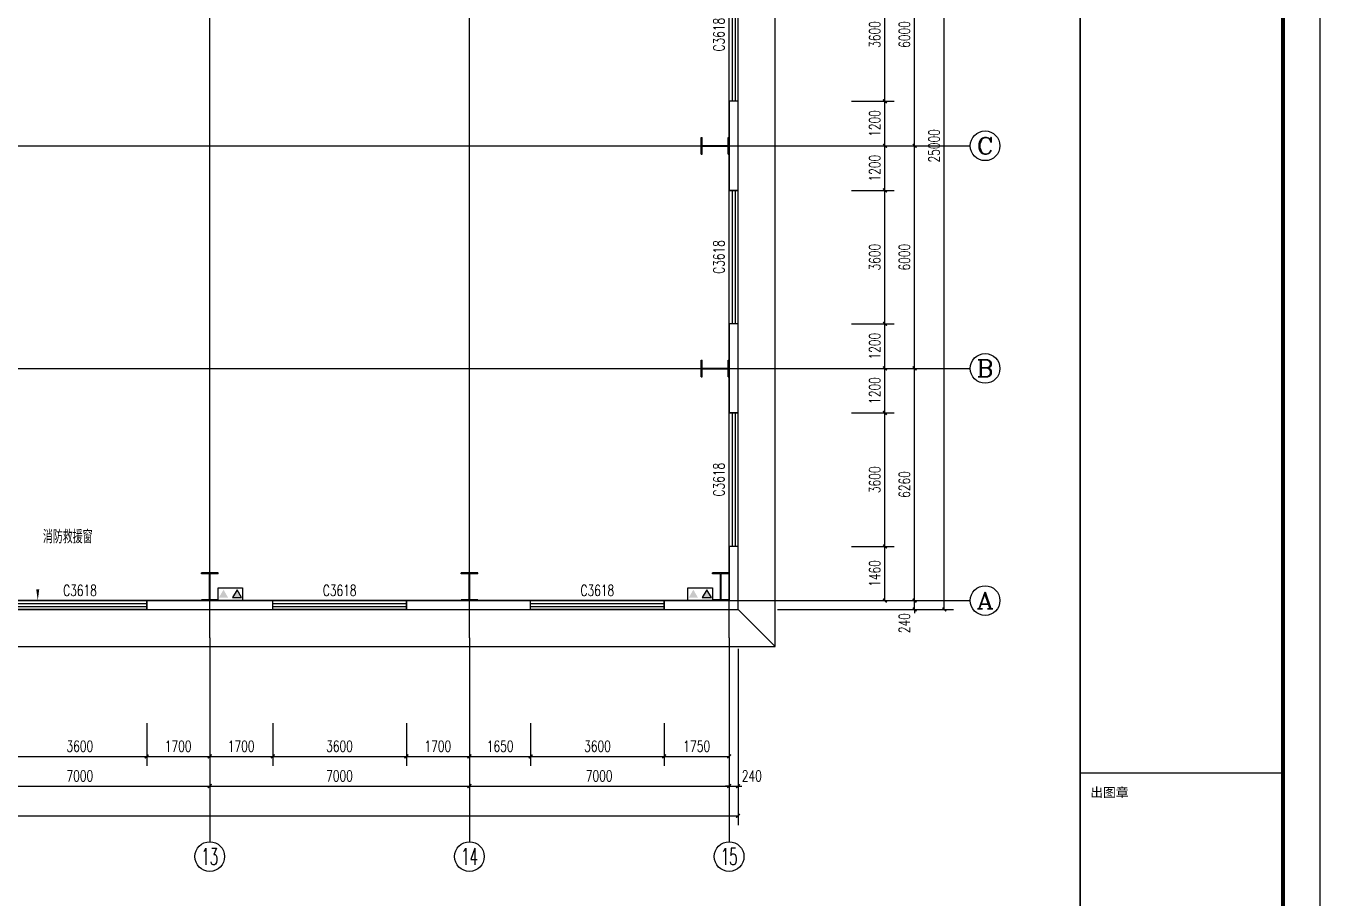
# Model space of a CAD drawing. Extents: x -17471 to 313636, y -71590 to 757901.
# Drawn here: x 91214 to 126100, y 83962 to 107476 of the extents above; entities that cross this region are included whole.
import ezdxf
from ezdxf.enums import TextEntityAlignment as Align

# ---------------------------------------------------------------- set-up
doc = ezdxf.new("R2010")
doc.units = 0
doc.header["$LTSCALE"] = 1000
doc.header["$MEASUREMENT"] = 0
for name, color, linetype in [('AXIS', 3, 'Continuous'), ('AXIS_TEXT', 7, 'Continuous'), ('DIM_SYMB', 3, 'Continuous'), ('DOTE', 1, 'Continuous'), ('GROUND', 2, 'Continuous'), ('PUB_DIM', 3, 'Continuous'), ('PUB_TEXT', 7, 'Continuous'), ('PUB_TITLE', 4, 'Continuous'), ('WALL', 9, 'Continuous'), ('WINDOW', 4, 'Continuous'), ('WINDOW_TEXT', 7, 'Continuous'), ('图框', 7, 'Continuous'), ('玻璃', 155, 'Continuous')]:
    doc.layers.add(name, color=color, linetype=linetype)
doc.styles.add('_TCH_AXIS', font='COMPLEX', dxfattribs={"bigfont": 'GBCBIG'})
doc.styles.add('_TCH_DIM', font='SIMPLEX', dxfattribs={"bigfont": 'GBCBIG'})
doc.styles.add('_TCH_DIM_T3', font='SIMPLEX', dxfattribs={"width": 0.705882, "bigfont": 'GBCBIG'})
doc.styles.add('_TCH_WINDOW', font='SIMPLEX', dxfattribs={"height": 3.5, "bigfont": 'GBCBIG'})
doc.styles.add('COMPLEX', font='COMPLEX')
doc.styles.add('宋体', font='')
doc.styles.get('宋体').set_extended_font_data('SimSun')
doc.dimstyles.new('_TCH_ARCH&&100', dxfattribs={"dimtxt": 297.5, "dimasz": 100, "dimexe": 250, "dimexo": 300, "dimgap": 126.25, "dimtad": 1, "dimdec": 0, "dimzin": 0, "dimdsep": 46, "dimtxsty": '_TCH_DIM_T3', "dimblk": 'ARCHTICK', "dimcen": 0.09, "dimclrt": 7, "dimazin": 2, "dimtfac": 1, "dimtdec": 0, "dimtix": 1, "dimtmove": 2, "dimatfit": 3, "dimfxl": 0, "dimtolj": 1, "dimtzin": 0, "dimarcsym": 0})

# ---------------------------------------------------------------- blocks, each defined once
blk = doc.blocks.new('建筑图签A1')
at = {"layer": '图框', "color": 4}
for p, q in [((119632, 58400), (119632, 1000)), ((119632, 58400), (119632, 1000)), ((119632, 1000), (119632, 58400)), ((125100, 58400), (125100, 1000))]:
    blk.add_line(p, q, dxfattribs=at)
at = {"layer": '图框', "color": 0}
blk.add_line((119632, 15746), (125100, 15746), dxfattribs=at)
at = {"layer": '玻璃'}
blk.add_line((119632, 42221, -1253), (119632, 1880, -4167), dxfattribs=at)
at = {"layer": '图框', "color": 4, "style": '宋体', "width": 1.000001}
blk.add_text('出图章', height=252.2, dxfattribs=at).set_placement((119906, 15094))
blk = doc.blocks.new('dsfdsf')
blk.add_hatch(color=256).paths.add_polyline_path([(10650422, 10486381), (10650422, 10486166), (10650447, 10486166), (10650447, 10486616), (10650422, 10486616), (10650422, 10486401), (10649722, 10486401), (10649722, 10486616), (10649697, 10486616), (10649697, 10486166), (10649722, 10486166), (10649722, 10486381)])
for p, q in [((10649697, 10486616), (10649697, 10486166)), ((10649697, 10486616), (10649722, 10486616)), ((10649722, 10486616), (10649722, 10486401)), ((10650422, 10486616), (10650422, 10486401)), ((10650422, 10486616), (10650447, 10486616)), ((10650447, 10486616), (10650447, 10486166)), ((10649697, 10486166), (10649722, 10486166)), ((10649722, 10486401), (10650422, 10486401)), ((10649722, 10486381), (10649722, 10486166)), ((10649722, 10486381), (10650422, 10486381)), ((10650422, 10486381), (10650422, 10486166)), ((10650422, 10486166), (10650447, 10486166))]:
    blk.add_line(p, q)
blk = doc.blocks.new('_ArchTick')
at = {"color": 0, "linetype": 'ByBlock', "const_width": 0.4}
blk.add_lwpolyline([(-0.5, -0.5), (0.5, 0.5)], dxfattribs=at)
blk = doc.blocks.new('*D2046')
at = {"layer": 'Defpoints', "color": 0, "transparency": 16777216}
for p in [(113170, 93442), (114370, 93442), (113170, 91982)]:
    blk.add_point(p, dxfattribs=at)
at = {"layer": 'PUB_DIM', "color": 0, "lineweight": -2, "transparency": 16777216}
for p, q in [((113470, 93442), (114620, 93442)), ((114370, 91982), (114370, 93442)), ((113470, 91982), (114620, 91982))]:
    blk.add_line(p, q, dxfattribs=at)
at = {"layer": 'PUB_DIM', "color": 0, "lineweight": -2, "transparency": 16777216, "xscale": 100, "yscale": 100, "zscale": 100}
for p, rotation in [((114370, 93442), 90), ((114370, 91982), 270)]:
    blk.add_blockref('_ArchTick', p, dxfattribs=dict(at, rotation=rotation))
at = {"layer": 'PUB_DIM', "color": 7, "transparency": 16777216, "insert": (114095, 92712), "char_height": 297.5, "attachment_point": 5, "rotation": 90, "style": '_TCH_DIM_T3'}
blk.add_mtext('\\A1;1460', dxfattribs=at)
blk = doc.blocks.new('*D2047')
at = {"layer": 'Defpoints', "color": 0, "transparency": 16777216}
for p in [(113170, 97042), (114370, 97042), (113170, 93442)]:
    blk.add_point(p, dxfattribs=at)
at = {"layer": 'PUB_DIM', "color": 0, "lineweight": -2, "transparency": 16777216}
for p, q in [((113470, 97042), (114620, 97042)), ((114370, 93442), (114370, 97042)), ((113470, 93442), (114620, 93442))]:
    blk.add_line(p, q, dxfattribs=at)
at = {"layer": 'PUB_DIM', "color": 0, "lineweight": -2, "transparency": 16777216, "xscale": 100, "yscale": 100, "zscale": 100}
for p, rotation in [((114370, 97042), 90), ((114370, 93442), 270)]:
    blk.add_blockref('_ArchTick', p, dxfattribs=dict(at, rotation=rotation))
at = {"layer": 'PUB_DIM', "color": 7, "transparency": 16777216, "insert": (114095, 95242), "char_height": 297.5, "attachment_point": 5, "rotation": 90, "style": '_TCH_DIM_T3'}
blk.add_mtext('\\A1;3600', dxfattribs=at)
blk = doc.blocks.new('*D2048')
at = {"layer": 'Defpoints', "color": 0, "transparency": 16777216}
for p in [(113170, 98242), (114370, 98242), (113170, 97042)]:
    blk.add_point(p, dxfattribs=at)
at = {"layer": 'PUB_DIM', "color": 0, "lineweight": -2, "transparency": 16777216}
for p, q in [((113470, 98242), (114620, 98242)), ((114370, 97042), (114370, 98242)), ((113470, 97042), (114620, 97042))]:
    blk.add_line(p, q, dxfattribs=at)
at = {"layer": 'PUB_DIM', "color": 0, "lineweight": -2, "transparency": 16777216, "xscale": 100, "yscale": 100, "zscale": 100}
for p, rotation in [((114370, 98242), 90), ((114370, 97042), 270)]:
    blk.add_blockref('_ArchTick', p, dxfattribs=dict(at, rotation=rotation))
at = {"layer": 'PUB_DIM', "color": 7, "transparency": 16777216, "insert": (114095, 97642), "char_height": 297.5, "attachment_point": 5, "rotation": 90, "style": '_TCH_DIM_T3'}
blk.add_mtext('\\A1;1200', dxfattribs=at)
blk = doc.blocks.new('*D2049')
at = {"layer": 'Defpoints', "color": 0, "transparency": 16777216}
for p in [(113170, 99442), (114370, 99442), (113170, 98242)]:
    blk.add_point(p, dxfattribs=at)
at = {"layer": 'PUB_DIM', "color": 0, "lineweight": -2, "transparency": 16777216}
for p, q in [((113470, 99442), (114620, 99442)), ((114370, 98242), (114370, 99442)), ((113470, 98242), (114620, 98242))]:
    blk.add_line(p, q, dxfattribs=at)
at = {"layer": 'PUB_DIM', "color": 0, "lineweight": -2, "transparency": 16777216, "xscale": 100, "yscale": 100, "zscale": 100}
for p, rotation in [((114370, 99442), 90), ((114370, 98242), 270)]:
    blk.add_blockref('_ArchTick', p, dxfattribs=dict(at, rotation=rotation))
at = {"layer": 'PUB_DIM', "color": 7, "transparency": 16777216, "insert": (114095, 98842), "char_height": 297.5, "attachment_point": 5, "rotation": 90, "style": '_TCH_DIM_T3'}
blk.add_mtext('\\A1;1200', dxfattribs=at)
blk = doc.blocks.new('*D2050')
at = {"layer": 'Defpoints', "color": 0, "transparency": 16777216}
for p in [(113170, 103042), (114370, 103042), (113170, 99442)]:
    blk.add_point(p, dxfattribs=at)
at = {"layer": 'PUB_DIM', "color": 0, "lineweight": -2, "transparency": 16777216}
for p, q in [((113470, 103042), (114620, 103042)), ((114370, 99442), (114370, 103042)), ((113470, 99442), (114620, 99442))]:
    blk.add_line(p, q, dxfattribs=at)
at = {"layer": 'PUB_DIM', "color": 0, "lineweight": -2, "transparency": 16777216, "xscale": 100, "yscale": 100, "zscale": 100}
for p, rotation in [((114370, 103042), 90), ((114370, 99442), 270)]:
    blk.add_blockref('_ArchTick', p, dxfattribs=dict(at, rotation=rotation))
at = {"layer": 'PUB_DIM', "color": 7, "transparency": 16777216, "insert": (114095, 101242), "char_height": 297.5, "attachment_point": 5, "rotation": 90, "style": '_TCH_DIM_T3'}
blk.add_mtext('\\A1;3600', dxfattribs=at)
blk = doc.blocks.new('*D2051')
at = {"layer": 'Defpoints', "color": 0, "transparency": 16777216}
for p in [(113170, 104242), (114370, 104242), (113170, 103042)]:
    blk.add_point(p, dxfattribs=at)
at = {"layer": 'PUB_DIM', "color": 0, "lineweight": -2, "transparency": 16777216}
for p, q in [((113470, 104242), (114620, 104242)), ((114370, 103042), (114370, 104242)), ((113470, 103042), (114620, 103042))]:
    blk.add_line(p, q, dxfattribs=at)
at = {"layer": 'PUB_DIM', "color": 0, "lineweight": -2, "transparency": 16777216, "xscale": 100, "yscale": 100, "zscale": 100}
for p, rotation in [((114370, 104242), 90), ((114370, 103042), 270)]:
    blk.add_blockref('_ArchTick', p, dxfattribs=dict(at, rotation=rotation))
at = {"layer": 'PUB_DIM', "color": 7, "transparency": 16777216, "insert": (114095, 103642), "char_height": 297.5, "attachment_point": 5, "rotation": 90, "style": '_TCH_DIM_T3'}
blk.add_mtext('\\A1;1200', dxfattribs=at)
blk = doc.blocks.new('*D2052')
at = {"layer": 'Defpoints', "color": 0, "transparency": 16777216}
for p in [(113170, 105442), (114370, 105442), (113170, 104242)]:
    blk.add_point(p, dxfattribs=at)
at = {"layer": 'PUB_DIM', "color": 0, "lineweight": -2, "transparency": 16777216}
for p, q in [((113470, 105442), (114620, 105442)), ((114370, 104242), (114370, 105442)), ((113470, 104242), (114620, 104242))]:
    blk.add_line(p, q, dxfattribs=at)
at = {"layer": 'PUB_DIM', "color": 0, "lineweight": -2, "transparency": 16777216, "xscale": 100, "yscale": 100, "zscale": 100}
for p, rotation in [((114370, 105442), 90), ((114370, 104242), 270)]:
    blk.add_blockref('_ArchTick', p, dxfattribs=dict(at, rotation=rotation))
at = {"layer": 'PUB_DIM', "color": 7, "transparency": 16777216, "insert": (114095, 104842), "char_height": 297.5, "attachment_point": 5, "rotation": 90, "style": '_TCH_DIM_T3'}
blk.add_mtext('\\A1;1200', dxfattribs=at)
blk = doc.blocks.new('*D2053')
at = {"layer": 'Defpoints', "color": 0, "transparency": 16777216}
for p in [(113170, 109042), (114370, 109042), (113170, 105442)]:
    blk.add_point(p, dxfattribs=at)
at = {"layer": 'PUB_DIM', "color": 0, "lineweight": -2, "transparency": 16777216}
for p, q in [((113470, 109042), (114620, 109042)), ((114370, 105442), (114370, 109042)), ((113470, 105442), (114620, 105442))]:
    blk.add_line(p, q, dxfattribs=at)
at = {"layer": 'PUB_DIM', "color": 0, "lineweight": -2, "transparency": 16777216, "xscale": 100, "yscale": 100, "zscale": 100}
for p, rotation in [((114370, 109042), 90), ((114370, 105442), 270)]:
    blk.add_blockref('_ArchTick', p, dxfattribs=dict(at, rotation=rotation))
at = {"layer": 'PUB_DIM', "color": 7, "transparency": 16777216, "insert": (114095, 107242), "char_height": 297.5, "attachment_point": 5, "rotation": 90, "style": '_TCH_DIM_T3'}
blk.add_mtext('\\A1;3600', dxfattribs=at)
blk = doc.blocks.new('*D2146')
at = {"layer": 'Defpoints', "color": 0, "transparency": 16777216}
for p in [(90870, 88982), (94470, 88982), (94470, 87782)]:
    blk.add_point(p, dxfattribs=at)
at = {"layer": 'PUB_DIM', "color": 0, "lineweight": -2, "transparency": 16777216}
for p, q in [((90870, 88682), (90870, 87532)), ((94470, 88682), (94470, 87532)), ((90870, 87782), (94470, 87782))]:
    blk.add_line(p, q, dxfattribs=at)
at = {"layer": 'PUB_DIM', "color": 0, "lineweight": -2, "transparency": 16777216, "xscale": 100, "yscale": 100, "zscale": 100, "rotation": 180}
blk.add_blockref('_ArchTick', (90870, 87782), dxfattribs=at)
at = {"layer": 'PUB_DIM', "color": 0, "lineweight": -2, "transparency": 16777216, "xscale": 100, "yscale": 100, "zscale": 100}
blk.add_blockref('_ArchTick', (94470, 87782), dxfattribs=at)
at = {"layer": 'PUB_DIM', "color": 7, "transparency": 16777216, "insert": (92670, 88057), "char_height": 297.5, "attachment_point": 5, "style": '_TCH_DIM_T3'}
blk.add_mtext('\\A1;3600', dxfattribs=at)
blk = doc.blocks.new('*D2147')
at = {"layer": 'Defpoints', "color": 0, "transparency": 16777216}
for p in [(94470, 88982), (96170, 88982), (96170, 87782)]:
    blk.add_point(p, dxfattribs=at)
at = {"layer": 'PUB_DIM', "color": 0, "lineweight": -2, "transparency": 16777216}
for p, q in [((94470, 88682), (94470, 87532)), ((96170, 88682), (96170, 87532)), ((94470, 87782), (96170, 87782))]:
    blk.add_line(p, q, dxfattribs=at)
at = {"layer": 'PUB_DIM', "color": 0, "lineweight": -2, "transparency": 16777216, "xscale": 100, "yscale": 100, "zscale": 100, "rotation": 180}
blk.add_blockref('_ArchTick', (94470, 87782), dxfattribs=at)
at = {"layer": 'PUB_DIM', "color": 0, "lineweight": -2, "transparency": 16777216, "xscale": 100, "yscale": 100, "zscale": 100}
blk.add_blockref('_ArchTick', (96170, 87782), dxfattribs=at)
at = {"layer": 'PUB_DIM', "color": 7, "transparency": 16777216, "insert": (95320, 88057), "char_height": 297.5, "attachment_point": 5, "style": '_TCH_DIM_T3'}
blk.add_mtext('\\A1;1700', dxfattribs=at)
blk = doc.blocks.new('*D2148')
at = {"layer": 'Defpoints', "color": 0, "transparency": 16777216}
for p in [(96170, 88982), (97870, 88982), (97870, 87782)]:
    blk.add_point(p, dxfattribs=at)
at = {"layer": 'PUB_DIM', "color": 0, "lineweight": -2, "transparency": 16777216}
for p, q in [((96170, 88682), (96170, 87532)), ((97870, 88682), (97870, 87532)), ((96170, 87782), (97870, 87782))]:
    blk.add_line(p, q, dxfattribs=at)
at = {"layer": 'PUB_DIM', "color": 0, "lineweight": -2, "transparency": 16777216, "xscale": 100, "yscale": 100, "zscale": 100, "rotation": 180}
blk.add_blockref('_ArchTick', (96170, 87782), dxfattribs=at)
at = {"layer": 'PUB_DIM', "color": 0, "lineweight": -2, "transparency": 16777216, "xscale": 100, "yscale": 100, "zscale": 100}
blk.add_blockref('_ArchTick', (97870, 87782), dxfattribs=at)
at = {"layer": 'PUB_DIM', "color": 7, "transparency": 16777216, "insert": (97020, 88057), "char_height": 297.5, "attachment_point": 5, "style": '_TCH_DIM_T3'}
blk.add_mtext('\\A1;1700', dxfattribs=at)
blk = doc.blocks.new('*D2149')
at = {"layer": 'Defpoints', "color": 0, "transparency": 16777216}
for p in [(97870, 88982), (101470, 88982), (101470, 87782)]:
    blk.add_point(p, dxfattribs=at)
at = {"layer": 'PUB_DIM', "color": 0, "lineweight": -2, "transparency": 16777216}
for p, q in [((97870, 88682), (97870, 87532)), ((101470, 88682), (101470, 87532)), ((97870, 87782), (101470, 87782))]:
    blk.add_line(p, q, dxfattribs=at)
at = {"layer": 'PUB_DIM', "color": 0, "lineweight": -2, "transparency": 16777216, "xscale": 100, "yscale": 100, "zscale": 100, "rotation": 180}
blk.add_blockref('_ArchTick', (97870, 87782), dxfattribs=at)
at = {"layer": 'PUB_DIM', "color": 0, "lineweight": -2, "transparency": 16777216, "xscale": 100, "yscale": 100, "zscale": 100}
blk.add_blockref('_ArchTick', (101470, 87782), dxfattribs=at)
at = {"layer": 'PUB_DIM', "color": 7, "transparency": 16777216, "insert": (99670, 88057), "char_height": 297.5, "attachment_point": 5, "style": '_TCH_DIM_T3'}
blk.add_mtext('\\A1;3600', dxfattribs=at)
blk = doc.blocks.new('*D2150')
at = {"layer": 'Defpoints', "color": 0, "transparency": 16777216}
for p in [(101470, 88982), (103170, 88982), (103170, 87782)]:
    blk.add_point(p, dxfattribs=at)
at = {"layer": 'PUB_DIM', "color": 0, "lineweight": -2, "transparency": 16777216}
for p, q in [((101470, 88682), (101470, 87532)), ((103170, 88682), (103170, 87532)), ((101470, 87782), (103170, 87782))]:
    blk.add_line(p, q, dxfattribs=at)
at = {"layer": 'PUB_DIM', "color": 0, "lineweight": -2, "transparency": 16777216, "xscale": 100, "yscale": 100, "zscale": 100, "rotation": 180}
blk.add_blockref('_ArchTick', (101470, 87782), dxfattribs=at)
at = {"layer": 'PUB_DIM', "color": 0, "lineweight": -2, "transparency": 16777216, "xscale": 100, "yscale": 100, "zscale": 100}
blk.add_blockref('_ArchTick', (103170, 87782), dxfattribs=at)
at = {"layer": 'PUB_DIM', "color": 7, "transparency": 16777216, "insert": (102320, 88057), "char_height": 297.5, "attachment_point": 5, "style": '_TCH_DIM_T3'}
blk.add_mtext('\\A1;1700', dxfattribs=at)
blk = doc.blocks.new('*D2151')
at = {"layer": 'Defpoints', "color": 0, "transparency": 16777216}
for p in [(103170, 88982), (104820, 88982), (104820, 87782)]:
    blk.add_point(p, dxfattribs=at)
at = {"layer": 'PUB_DIM', "color": 0, "lineweight": -2, "transparency": 16777216}
for p, q in [((103170, 88682), (103170, 87532)), ((104820, 88682), (104820, 87532)), ((103170, 87782), (104820, 87782))]:
    blk.add_line(p, q, dxfattribs=at)
at = {"layer": 'PUB_DIM', "color": 0, "lineweight": -2, "transparency": 16777216, "xscale": 100, "yscale": 100, "zscale": 100, "rotation": 180}
blk.add_blockref('_ArchTick', (103170, 87782), dxfattribs=at)
at = {"layer": 'PUB_DIM', "color": 0, "lineweight": -2, "transparency": 16777216, "xscale": 100, "yscale": 100, "zscale": 100}
blk.add_blockref('_ArchTick', (104820, 87782), dxfattribs=at)
at = {"layer": 'PUB_DIM', "color": 7, "transparency": 16777216, "insert": (103995, 88057), "char_height": 297.5, "attachment_point": 5, "style": '_TCH_DIM_T3'}
blk.add_mtext('\\A1;1650', dxfattribs=at)
blk = doc.blocks.new('*D2152')
at = {"layer": 'Defpoints', "color": 0, "transparency": 16777216}
for p in [(104820, 88982), (108420, 88982), (108420, 87782)]:
    blk.add_point(p, dxfattribs=at)
at = {"layer": 'PUB_DIM', "color": 0, "lineweight": -2, "transparency": 16777216}
for p, q in [((104820, 88682), (104820, 87532)), ((108420, 88682), (108420, 87532)), ((104820, 87782), (108420, 87782))]:
    blk.add_line(p, q, dxfattribs=at)
at = {"layer": 'PUB_DIM', "color": 0, "lineweight": -2, "transparency": 16777216, "xscale": 100, "yscale": 100, "zscale": 100, "rotation": 180}
blk.add_blockref('_ArchTick', (104820, 87782), dxfattribs=at)
at = {"layer": 'PUB_DIM', "color": 0, "lineweight": -2, "transparency": 16777216, "xscale": 100, "yscale": 100, "zscale": 100}
blk.add_blockref('_ArchTick', (108420, 87782), dxfattribs=at)
at = {"layer": 'PUB_DIM', "color": 7, "transparency": 16777216, "insert": (106620, 88057), "char_height": 297.5, "attachment_point": 5, "style": '_TCH_DIM_T3'}
blk.add_mtext('\\A1;3600', dxfattribs=at)
blk = doc.blocks.new('*D2153')
at = {"layer": 'Defpoints', "color": 0, "transparency": 16777216}
for p in [(108420, 88982), (110170, 88982), (110170, 87782)]:
    blk.add_point(p, dxfattribs=at)
at = {"layer": 'PUB_DIM', "color": 0, "lineweight": -2, "transparency": 16777216}
for p, q in [((108420, 88682), (108420, 87532)), ((110170, 88682), (110170, 87532)), ((108420, 87782), (110170, 87782))]:
    blk.add_line(p, q, dxfattribs=at)
at = {"layer": 'PUB_DIM', "color": 0, "lineweight": -2, "transparency": 16777216, "xscale": 100, "yscale": 100, "zscale": 100, "rotation": 180}
blk.add_blockref('_ArchTick', (108420, 87782), dxfattribs=at)
at = {"layer": 'PUB_DIM', "color": 0, "lineweight": -2, "transparency": 16777216, "xscale": 100, "yscale": 100, "zscale": 100}
blk.add_blockref('_ArchTick', (110170, 87782), dxfattribs=at)
at = {"layer": 'PUB_DIM', "color": 7, "transparency": 16777216, "insert": (109295, 88057), "char_height": 297.5, "attachment_point": 5, "style": '_TCH_DIM_T3'}
blk.add_mtext('\\A1;1750', dxfattribs=at)
blk = doc.blocks.new('*D2154')
at = {"layer": 'AXIS', "color": 0, "lineweight": -2, "transparency": 16777216}
for p, q in [((111470, 91982), (115420, 91982)), ((115170, 91982), (115170, 92082)), ((115170, 91742), (115170, 91982)), ((111470, 91742), (115420, 91742)), ((115170, 91742), (115170, 91642))]:
    blk.add_line(p, q, dxfattribs=at)
at = {"layer": 'Defpoints', "color": 0, "transparency": 16777216}
for p in [(111170, 91982), (115170, 91982), (111170, 91742)]:
    blk.add_point(p, dxfattribs=at)
at = {"layer": 'AXIS', "color": 0, "lineweight": -2, "transparency": 16777216, "xscale": 100, "yscale": 100, "zscale": 100}
for p, rotation in [((115170, 91982), 270), ((115170, 91742), 90)]:
    blk.add_blockref('_ArchTick', p, dxfattribs=dict(at, rotation=rotation))
at = {"layer": 'AXIS', "color": 7, "transparency": 16777216, "insert": (114895, 91372), "char_height": 297.5, "attachment_point": 5, "rotation": 90, "style": '_TCH_DIM_T3'}
blk.add_mtext('\\A1;240', dxfattribs=at)
blk = doc.blocks.new('*D2155')
at = {"layer": 'AXIS', "color": 0, "lineweight": -2, "transparency": 16777216}
for p, q in [((111470, 98242), (115420, 98242)), ((115170, 91982), (115170, 98242)), ((111470, 91982), (115420, 91982))]:
    blk.add_line(p, q, dxfattribs=at)
at = {"layer": 'Defpoints', "color": 0, "transparency": 16777216}
for p in [(111170, 98242), (115170, 98242), (111170, 91982)]:
    blk.add_point(p, dxfattribs=at)
at = {"layer": 'AXIS', "color": 0, "lineweight": -2, "transparency": 16777216, "xscale": 100, "yscale": 100, "zscale": 100}
for p, rotation in [((115170, 98242), 90), ((115170, 91982), 270)]:
    blk.add_blockref('_ArchTick', p, dxfattribs=dict(at, rotation=rotation))
at = {"layer": 'AXIS', "color": 7, "transparency": 16777216, "insert": (114895, 95112), "char_height": 297.5, "attachment_point": 5, "rotation": 90, "style": '_TCH_DIM_T3'}
blk.add_mtext('\\A1;6260', dxfattribs=at)
blk = doc.blocks.new('*D2156')
at = {"layer": 'AXIS', "color": 0, "lineweight": -2, "transparency": 16777216}
for p, q in [((111470, 104242), (115420, 104242)), ((115170, 98242), (115170, 104242)), ((111470, 98242), (115420, 98242))]:
    blk.add_line(p, q, dxfattribs=at)
at = {"layer": 'Defpoints', "color": 0, "transparency": 16777216}
for p in [(111170, 104242), (115170, 104242), (111170, 98242)]:
    blk.add_point(p, dxfattribs=at)
at = {"layer": 'AXIS', "color": 0, "lineweight": -2, "transparency": 16777216, "xscale": 100, "yscale": 100, "zscale": 100}
for p, rotation in [((115170, 104242), 90), ((115170, 98242), 270)]:
    blk.add_blockref('_ArchTick', p, dxfattribs=dict(at, rotation=rotation))
at = {"layer": 'AXIS', "color": 7, "transparency": 16777216, "insert": (114895, 101242), "char_height": 297.5, "attachment_point": 5, "rotation": 90, "style": '_TCH_DIM_T3'}
blk.add_mtext('\\A1;6000', dxfattribs=at)
blk = doc.blocks.new('*D2157')
at = {"layer": 'AXIS', "color": 0, "lineweight": -2, "transparency": 16777216}
for p, q in [((111470, 110242), (115420, 110242)), ((115170, 104242), (115170, 110242)), ((111470, 104242), (115420, 104242))]:
    blk.add_line(p, q, dxfattribs=at)
at = {"layer": 'Defpoints', "color": 0, "transparency": 16777216}
for p in [(111170, 110242), (115170, 110242), (111170, 104242)]:
    blk.add_point(p, dxfattribs=at)
at = {"layer": 'AXIS', "color": 0, "lineweight": -2, "transparency": 16777216, "xscale": 100, "yscale": 100, "zscale": 100}
for p, rotation in [((115170, 110242), 90), ((115170, 104242), 270)]:
    blk.add_blockref('_ArchTick', p, dxfattribs=dict(at, rotation=rotation))
at = {"layer": 'AXIS', "color": 7, "transparency": 16777216, "insert": (114895, 107242), "char_height": 297.5, "attachment_point": 5, "rotation": 90, "style": '_TCH_DIM_T3'}
blk.add_mtext('\\A1;6000', dxfattribs=at)
blk = doc.blocks.new('*D2160')
at = {"layer": 'AXIS', "color": 0, "lineweight": -2, "transparency": 16777216}
for p, q in [((111470, 116742), (116220, 116742)), ((115970, 91742), (115970, 116742)), ((111470, 91742), (116220, 91742))]:
    blk.add_line(p, q, dxfattribs=at)
at = {"layer": 'Defpoints', "color": 0, "transparency": 16777216}
for p in [(111170, 116742), (115970, 116742), (111170, 91742)]:
    blk.add_point(p, dxfattribs=at)
at = {"layer": 'AXIS', "color": 0, "lineweight": -2, "transparency": 16777216, "xscale": 100, "yscale": 100, "zscale": 100}
for p, rotation in [((115970, 116742), 90), ((115970, 91742), 270)]:
    blk.add_blockref('_ArchTick', p, dxfattribs=dict(at, rotation=rotation))
at = {"layer": 'AXIS', "color": 7, "transparency": 16777216, "insert": (115695, 104242), "char_height": 297.5, "attachment_point": 5, "rotation": 90, "style": '_TCH_DIM_T3'}
blk.add_mtext('\\A1;25000', dxfattribs=at)
blk = doc.blocks.new('*D2197')
at = {"layer": 'AXIS', "color": 0, "lineweight": -2, "transparency": 16777216}
for p, q in [((89170, 90682), (89170, 86732)), ((96170, 90682), (96170, 86732)), ((89170, 86982), (96170, 86982))]:
    blk.add_line(p, q, dxfattribs=at)
at = {"layer": 'Defpoints', "color": 0, "transparency": 16777216}
for p in [(89170, 90982), (96170, 90982), (96170, 86982)]:
    blk.add_point(p, dxfattribs=at)
at = {"layer": 'AXIS', "color": 0, "lineweight": -2, "transparency": 16777216, "xscale": 100, "yscale": 100, "zscale": 100, "rotation": 180}
blk.add_blockref('_ArchTick', (89170, 86982), dxfattribs=at)
at = {"layer": 'AXIS', "color": 0, "lineweight": -2, "transparency": 16777216, "xscale": 100, "yscale": 100, "zscale": 100}
blk.add_blockref('_ArchTick', (96170, 86982), dxfattribs=at)
at = {"layer": 'AXIS', "color": 7, "transparency": 16777216, "insert": (92670, 87257), "char_height": 297.5, "attachment_point": 5, "style": '_TCH_DIM_T3'}
blk.add_mtext('\\A1;7000', dxfattribs=at)
blk = doc.blocks.new('*D2198')
at = {"layer": 'AXIS', "color": 0, "lineweight": -2, "transparency": 16777216}
for p, q in [((96170, 90682), (96170, 86732)), ((103170, 90682), (103170, 86732)), ((96170, 86982), (103170, 86982))]:
    blk.add_line(p, q, dxfattribs=at)
at = {"layer": 'Defpoints', "color": 0, "transparency": 16777216}
for p in [(96170, 90982), (103170, 90982), (103170, 86982)]:
    blk.add_point(p, dxfattribs=at)
at = {"layer": 'AXIS', "color": 0, "lineweight": -2, "transparency": 16777216, "xscale": 100, "yscale": 100, "zscale": 100, "rotation": 180}
blk.add_blockref('_ArchTick', (96170, 86982), dxfattribs=at)
at = {"layer": 'AXIS', "color": 0, "lineweight": -2, "transparency": 16777216, "xscale": 100, "yscale": 100, "zscale": 100}
blk.add_blockref('_ArchTick', (103170, 86982), dxfattribs=at)
at = {"layer": 'AXIS', "color": 7, "transparency": 16777216, "insert": (99670, 87257), "char_height": 297.5, "attachment_point": 5, "style": '_TCH_DIM_T3'}
blk.add_mtext('\\A1;7000', dxfattribs=at)
blk = doc.blocks.new('*D2199')
at = {"layer": 'AXIS', "color": 0, "lineweight": -2, "transparency": 16777216}
for p, q in [((103170, 90682), (103170, 86732)), ((110170, 90682), (110170, 86732)), ((103170, 86982), (110170, 86982))]:
    blk.add_line(p, q, dxfattribs=at)
at = {"layer": 'Defpoints', "color": 0, "transparency": 16777216}
for p in [(103170, 90982), (110170, 90982), (110170, 86982)]:
    blk.add_point(p, dxfattribs=at)
at = {"layer": 'AXIS', "color": 0, "lineweight": -2, "transparency": 16777216, "xscale": 100, "yscale": 100, "zscale": 100, "rotation": 180}
blk.add_blockref('_ArchTick', (103170, 86982), dxfattribs=at)
at = {"layer": 'AXIS', "color": 0, "lineweight": -2, "transparency": 16777216, "xscale": 100, "yscale": 100, "zscale": 100}
blk.add_blockref('_ArchTick', (110170, 86982), dxfattribs=at)
at = {"layer": 'AXIS', "color": 7, "transparency": 16777216, "insert": (106670, 87257), "char_height": 297.5, "attachment_point": 5, "style": '_TCH_DIM_T3'}
blk.add_mtext('\\A1;7000', dxfattribs=at)
blk = doc.blocks.new('*D2200')
at = {"layer": 'AXIS', "color": 0, "lineweight": -2, "transparency": 16777216}
for p, q in [((110170, 90682), (110170, 86732)), ((110410, 90682), (110410, 86732)), ((110170, 86982), (110070, 86982)), ((110170, 86982), (110410, 86982)), ((110410, 86982), (110510, 86982))]:
    blk.add_line(p, q, dxfattribs=at)
at = {"layer": 'Defpoints', "color": 0, "transparency": 16777216}
for p in [(110170, 90982), (110410, 90982), (110410, 86982)]:
    blk.add_point(p, dxfattribs=at)
at = {"layer": 'AXIS', "color": 0, "lineweight": -2, "transparency": 16777216, "xscale": 100, "yscale": 100, "zscale": 100}
blk.add_blockref('_ArchTick', (110170, 86982), dxfattribs=at)
at = {"layer": 'AXIS', "color": 0, "lineweight": -2, "transparency": 16777216, "xscale": 100, "yscale": 100, "zscale": 100, "rotation": 180}
blk.add_blockref('_ArchTick', (110410, 86982), dxfattribs=at)
at = {"layer": 'AXIS', "color": 7, "transparency": 16777216, "insert": (110780, 87257), "char_height": 297.5, "attachment_point": 5, "style": '_TCH_DIM_T3'}
blk.add_mtext('\\A1;240', dxfattribs=at)
blk = doc.blocks.new('*D2201')
at = {"layer": 'AXIS', "color": 0, "lineweight": -2, "transparency": 16777216}
for p, q in [((11930, 90682), (11930, 85932)), ((110410, 90682), (110410, 85932)), ((11930, 86182), (110410, 86182))]:
    blk.add_line(p, q, dxfattribs=at)
at = {"layer": 'Defpoints', "color": 0, "transparency": 16777216}
for p in [(11930, 90982), (110410, 90982), (110410, 86182)]:
    blk.add_point(p, dxfattribs=at)
at = {"layer": 'AXIS', "color": 0, "lineweight": -2, "transparency": 16777216, "xscale": 100, "yscale": 100, "zscale": 100, "rotation": 180}
blk.add_blockref('_ArchTick', (11930, 86182), dxfattribs=at)
at = {"layer": 'AXIS', "color": 0, "lineweight": -2, "transparency": 16777216, "xscale": 100, "yscale": 100, "zscale": 100}
blk.add_blockref('_ArchTick', (110410, 86182), dxfattribs=at)
at = {"layer": 'AXIS', "color": 7, "transparency": 16777216, "insert": (61170, 86457), "char_height": 297.5, "attachment_point": 5, "style": '_TCH_DIM_T3'}
blk.add_mtext('\\A1;98480', dxfattribs=at)
blk = doc.blocks.new('_AXISO')
blk.add_circle((0, 0), 0.5)
at = {"layer": 'AXIS_TEXT', "style": 'COMPLEX', "width": 1.041667}
blk.add_attdef('A', text='', height=0.56, dxfattribs=at).set_placement((-0.25, -0.28), (0.25, -0.28), align=Align.FIT)
blk = doc.blocks.new('$TCHSYS$WIN2D')
for p, q in [((-0.5, 0.5), (0.5, 0.5)), ((-0.5, 0.5), (-0.5, -0.5)), ((0.5, 0.5), (0.5, -0.5)), ((0.5, 0.1667), (-0.5, 0.1667)), ((0.5, -0.1667), (-0.5, -0.1667)), ((-0.5, -0.5), (0.5, -0.5))]:
    blk.add_line(p, q)

msp = doc.modelspace()

# ---------------------------------------------------------------- hatches: boundary and pattern name
h = msp.add_hatch(color=2)
h.paths.add_polyline_path([(96906.2, 92276.6), (96783.3, 92063.8), (97029.1, 92063.8)])
h.paths.add_polyline_path([(96540.9, 92276.6), (96418.1, 92063.8), (96663.8, 92063.8)])
h = msp.add_hatch(color=2)
h.paths.add_polyline_path([(109570.4, 92276.6), (109447.6, 92063.8), (109693.3, 92063.8)])
h.paths.add_polyline_path([(109205.2, 92276.6), (109082.3, 92063.8), (109328, 92063.8)])

# ---------------------------------------------------------------- linework, layer by layer
at = {"color": 2}
for points in [[(96395.2, 92326.1), (97055.9, 92326.1), (97055.9, 91982.3), (96395.2, 91982.3)], [(96906.2, 92276.6), (96783.3, 92063.8), (97029.1, 92063.8)], [(109059.4, 92326.1), (109720.2, 92326.1), (109720.2, 91982.3), (109059.4, 91982.3)], [(109570.4, 92276.6), (109447.6, 92063.8), (109693.3, 92063.8)]]:
    msp.add_lwpolyline(points, close=True, dxfattribs=at)
at = {"layer": 'AXIS'}
for p, q in [((111170.2, 104242.3), (116670.2, 104242.3)), ((111170.2, 98242.3), (116670.2, 98242.3)), ((111170.2, 91982.3), (116670.2, 91982.3)), ((96170.2, 90982.3), (96170.2, 85482.3)), ((103170.2, 90982.3), (103170.2, 85482.3)), ((110170.2, 90982.3), (110170.2, 85482.3))]:
    msp.add_line(p, q, dxfattribs=at)
at = {"layer": 'DIM_SYMB'}
msp.add_lwpolyline([(92961.6, 93421.3, 0, 0, 0), (91533.4, 93421.3, 0, 0, 0), (91533.4, 91982.3, 0, 80, 0), (91533.4, 92282.3, 0, 0, 0)], format="xyseb", dxfattribs=at)
at = {"layer": 'DOTE'}
for p, q in [((96170.2, 90982.3), (96170.2, 117502.3)), ((103170.2, 90982.3), (103170.2, 117502.3)), ((110170.2, 90982.3), (110170.2, 117502.3)), ((11170.2, 104242.3), (111170.2, 104242.3)), ((11170.2, 98242.3), (111170.2, 98242.3)), ((11170.2, 91982.3), (111170.2, 91982.3))]:
    msp.add_line(p, q, dxfattribs=at)
at = {"layer": 'GROUND'}
msp.add_line((110410.2, 91742.3), (111410.2, 90742.3), dxfattribs=at)
for points in [[(10930.2, 90742.3), (111410.2, 90742.3), (111410.2, 117742.3), (10930.2, 117742.3)], [(11930.2, 91742.3), (110410.2, 91742.3), (110410.2, 116742.3), (11930.2, 116742.3)]]:
    msp.add_lwpolyline(points, close=True, dxfattribs=at)
at = {"layer": 'PUB_TITLE'}
msp.add_lwpolyline([(0, 71590.1), (126100, 71590.1), (126100, 130990.1), (0, 130990.1)], close=True, dxfattribs=at)
at = {"layer": 'PUB_TITLE', "const_width": 100}
msp.add_lwpolyline([(2500, 72590.1), (125100, 72590.1), (125100, 129990.1), (2500, 129990.1)], close=True, dxfattribs=at)
at = {"layer": 'WALL'}
for p, q in [((110410.2, 105442.3), (110170.2, 105442.3)), ((110170.2, 105442.3), (110170.2, 103042.3)), ((110410.2, 103042.3), (110410.2, 105442.3)), ((110170.2, 103042.3), (110410.2, 103042.3)), ((110410.2, 99442.3), (110170.2, 99442.3)), ((110170.2, 99442.3), (110170.2, 97042.3)), ((110410.2, 97042.3), (110410.2, 99442.3)), ((110170.2, 97042.3), (110410.2, 97042.3)), ((110410.2, 93442.3), (110170.2, 93442.3)), ((110170.2, 93442.3), (110170.2, 91982.3)), ((110410.2, 91742.3), (110410.2, 93442.3)), ((97870.2, 91982.3), (94470.2, 91982.3)), ((94470.2, 91982.3), (94470.2, 91742.3)), ((97870.2, 91742.3), (97870.2, 91982.3)), ((104820.2, 91982.3), (101470.2, 91982.3)), ((101470.2, 91982.3), (101470.2, 91742.3)), ((104820.2, 91742.3), (104820.2, 91982.3)), ((110170.2, 91982.3), (108420.2, 91982.3)), ((108420.2, 91982.3), (108420.2, 91742.3)), ((94470.2, 91742.3), (97870.2, 91742.3)), ((101470.2, 91742.3), (104820.2, 91742.3)), ((108420.2, 91742.3), (110410.2, 91742.3))]:
    msp.add_line(p, q, dxfattribs=at)

# ---------------------------------------------------------------- block references
msp.add_blockref('建筑图签A1', (0, 71590.1))
at = {"xscale": -1}
for p, rotation in [((-10540276.8, 10590633.3), 180), ((-10540276.8, 10584633.3), 180), ((-10390220.8, -10557714.7), 270), ((-10383220.8, -10557714.7), 270), ((-10376445.8, -10557714.7), 270)]:
    msp.add_blockref('dsfdsf', p, dxfattribs=dict(at, rotation=rotation))
at = {"layer": 'AXIS'}
ref = msp.add_blockref('_AXISO', (117070.2, 104242.3), dxfattribs=dict(at, xscale=800, yscale=800, zscale=800))
ref.add_attrib('A', 'C', dxfattribs={"layer": 'AXIS_TEXT', "height": 452.5, "style": '_TCH_AXIS', "width": 1.4}).set_placement((116843.9, 104016), (117296.5, 104016), align=Align.FIT)
ref = msp.add_blockref('_AXISO', (117070.2, 98242.3), dxfattribs=dict(at, xscale=800, yscale=800, zscale=800))
ref.add_attrib('A', 'B', dxfattribs={"layer": 'AXIS_TEXT', "height": 452.5, "style": '_TCH_AXIS', "width": 1.235294}).set_placement((116843.9, 98016), (117296.5, 98016), align=Align.FIT)
ref = msp.add_blockref('_AXISO', (117070.2, 91982.3), dxfattribs=dict(at, xscale=800, yscale=800, zscale=800))
ref.add_attrib('A', 'A', dxfattribs={"layer": 'AXIS_TEXT', "height": 452.5, "style": '_TCH_AXIS', "width": 1.166667}).set_placement((116843.9, 91756), (117296.5, 91756), align=Align.FIT)
ref = msp.add_blockref('_AXISO', (96170.2, 85082.3), dxfattribs=dict(at, xscale=800, yscale=800, zscale=800))
ref.add_attrib('A', '13', dxfattribs={"layer": 'AXIS_TEXT', "height": 452.55, "style": '_TCH_AXIS', "width": 0.724138}).set_placement((95943.9, 84856), (96396.5, 84856), align=Align.FIT)
ref = msp.add_blockref('_AXISO', (103170.2, 85082.3), dxfattribs=dict(at, xscale=800, yscale=800, zscale=800))
ref.add_attrib('A', '14', dxfattribs={"layer": 'AXIS_TEXT', "height": 452.55, "style": '_TCH_AXIS', "width": 0.677419}).set_placement((102943.9, 84856), (103396.5, 84856), align=Align.FIT)
ref = msp.add_blockref('_AXISO', (110170.2, 85082.3), dxfattribs=dict(at, xscale=800, yscale=800, zscale=800))
ref.add_attrib('A', '15', dxfattribs={"layer": 'AXIS_TEXT', "height": 452.55, "style": '_TCH_AXIS', "width": 0.724138}).set_placement((109943.9, 84856), (110396.5, 84856), align=Align.FIT)
at = {"layer": 'WINDOW'}
ref = msp.add_blockref('$TCHSYS$WIN2D', (110290.2, 107242.3), dxfattribs=dict(at, xscale=3600, yscale=-240, zscale=3600, rotation=90))
ref.add_attrib('A', 'C3618', (110043.9, 106787.3), dxfattribs={"layer": 'WINDOW_TEXT', "height": 297.5, "rotation": 90, "style": '_TCH_WINDOW', "width": 0.705882})
ref = msp.add_blockref('$TCHSYS$WIN2D', (110290.2, 101242.3), dxfattribs=dict(at, xscale=3600, yscale=-240, zscale=3600, rotation=90))
ref.add_attrib('A', 'C3618', (110043.9, 100787.3), dxfattribs={"layer": 'WINDOW_TEXT', "height": 297.5, "rotation": 90, "style": '_TCH_WINDOW', "width": 0.705882})
ref = msp.add_blockref('$TCHSYS$WIN2D', (110290.2, 95242.3), dxfattribs=dict(at, xscale=3600, yscale=-240, zscale=3600, rotation=90))
ref.add_attrib('A', 'C3618', (110043.9, 94787.3), dxfattribs={"layer": 'WINDOW_TEXT', "height": 297.5, "rotation": 90, "style": '_TCH_WINDOW', "width": 0.705882})
ref = msp.add_blockref('$TCHSYS$WIN2D', (92670.2, 91862.3), dxfattribs=dict(at, xscale=-3600, yscale=-240, zscale=-3600))
ref.add_attrib('A', 'C3618', (92215.2, 92108.5), dxfattribs={"layer": 'WINDOW_TEXT', "height": 297.5, "style": '_TCH_WINDOW', "width": 0.705882})
ref = msp.add_blockref('$TCHSYS$WIN2D', (99670.2, 91862.3), dxfattribs=dict(at, xscale=-3600, yscale=-240, zscale=-3600))
ref.add_attrib('A', 'C3618', (99215.2, 92108.5), dxfattribs={"layer": 'WINDOW_TEXT', "height": 297.5, "style": '_TCH_WINDOW', "width": 0.705882})
ref = msp.add_blockref('$TCHSYS$WIN2D', (106620.2, 91862.3), dxfattribs=dict(at, xscale=-3600, yscale=-240, zscale=-3600))
ref.add_attrib('A', 'C3618', (106165.2, 92108.5), dxfattribs={"layer": 'WINDOW_TEXT', "height": 297.5, "style": '_TCH_WINDOW', "width": 0.705882})

# ---------------------------------------------------------------- texts
at = {"layer": 'PUB_TEXT', "style": '_TCH_DIM'}
msp.add_text('消防救援窗', height=357.45, dxfattribs=at).set_placement((91672.3, 93526.3))

# ---------------------------------------------------------------- dimensions: what is measured, and where the dimension line sits
at = {"layer": 'AXIS'}
for p1, p2, distance, picture, middle in [((111170.2, 91742.3), (111170.2, 116742.3), -4800, '*D2160', (115695.2, 104242.3)), ((111170.2, 104242.3), (111170.2, 110242.3), -4000, '*D2157', (114895.2, 107242.3)), ((111170.2, 98242.3), (111170.2, 104242.3), -4000, '*D2156', (114895.2, 101242.3)), ((111170.2, 91982.3), (111170.2, 98242.3), -4000, '*D2155', (114895.2, 95112.3)), ((11930.2, 90982.3), (110410.2, 90982.3), -4800, '*D2201', (61170.2, 86457.3)), ((89170.2, 90982.3), (96170.2, 90982.3), -4000, '*D2197', (92670.2, 87257.3)), ((96170.2, 90982.3), (103170.2, 90982.3), -4000, '*D2198', (99670.2, 87257.3)), ((103170.2, 90982.3), (110170.2, 90982.3), -4000, '*D2199', (106670.2, 87257.3))]:
    dim = msp.add_aligned_dim(p1=p1, p2=p2, distance=distance, dimstyle='_TCH_ARCH&&100', dxfattribs=at)
    dim.commit()
    dim.dimension.update_dxf_attribs({"geometry": picture, "text_midpoint": middle})
for base, p1, p2, angle, picture, middle in [((115170.2, 91982.3), (111170.2, 91742.3), (111170.2, 91982.3), 90, '*D2154', (114895.2, 91372.3)), ((110410.2, 86982.3), (110170.2, 90982.3), (110410.2, 90982.3), 0, '*D2200', (110780.2, 87257.3))]:
    dim = msp.add_linear_dim(base=base, p1=p1, p2=p2, angle=angle, dimstyle='_TCH_ARCH&&100', dxfattribs=at)
    dim.commit()
    dim.dimension.update_dxf_attribs({"geometry": picture, "text_midpoint": middle, "dimtype": 129})
at = {"layer": 'PUB_DIM'}
for p1, p2, picture, middle in [((113170.2, 105442.3), (113170.2, 109042.3), '*D2053', (114095.2, 107242.3)), ((113170.2, 104242.3), (113170.2, 105442.3), '*D2052', (114095.2, 104842.3)), ((113170.2, 103042.3), (113170.2, 104242.3), '*D2051', (114095.2, 103642.3)), ((113170.2, 99442.3), (113170.2, 103042.3), '*D2050', (114095.2, 101242.3)), ((113170.2, 98242.3), (113170.2, 99442.3), '*D2049', (114095.2, 98842.3)), ((113170.2, 97042.3), (113170.2, 98242.3), '*D2048', (114095.2, 97642.3)), ((113170.2, 93442.3), (113170.2, 97042.3), '*D2047', (114095.2, 95242.3)), ((113170.2, 91982.3), (113170.2, 93442.3), '*D2046', (114095.2, 92712.3)), ((90870.2, 88982.3), (94470.2, 88982.3), '*D2146', (92670.2, 88057.3)), ((94470.2, 88982.3), (96170.2, 88982.3), '*D2147', (95320.2, 88057.3)), ((96170.2, 88982.3), (97870.2, 88982.3), '*D2148', (97020.2, 88057.3)), ((97870.2, 88982.3), (101470.2, 88982.3), '*D2149', (99670.2, 88057.3)), ((101470.2, 88982.3), (103170.2, 88982.3), '*D2150', (102320.2, 88057.3)), ((103170.2, 88982.3), (104820.2, 88982.3), '*D2151', (103995.2, 88057.3)), ((104820.2, 88982.3), (108420.2, 88982.3), '*D2152', (106620.2, 88057.3)), ((108420.2, 88982.3), (110170.2, 88982.3), '*D2153', (109295.2, 88057.3))]:
    dim = msp.add_aligned_dim(p1=p1, p2=p2, distance=-1200, dimstyle='_TCH_ARCH&&100', dxfattribs=at)
    dim.commit()
    dim.dimension.update_dxf_attribs({"geometry": picture, "text_midpoint": middle})

doc.saveas('drawing.dxf')
